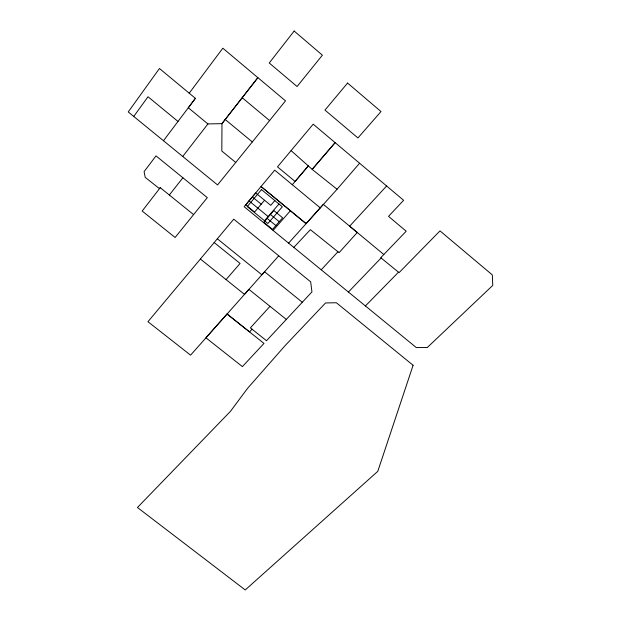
<?xml version="1.0" encoding="UTF-8"?>
<svg xmlns="http://www.w3.org/2000/svg" width="621" height="621" viewBox="0 0 621 621"><rect width="100%" height="100%" fill="white"/><g stroke="black" fill="none" stroke-linecap="round" stroke-linejoin="round"><path stroke-width="0.93" d="M235.724 162.477L285.505 100.858L257.901 77.648L221.984 123.641L221.813 151.019L235.724 162.477L217.567 184.942L128.244 111.943L159.45 68.504L195.413 98.328L163.463 140.75M133.756 116.438L148.008 96.752L178.01 121.452M189.226 93.197L222.83 48.197L257.847 77.648L221.93 123.641M195.413 98.328L188.303 107.751L207.872 123.928L221.984 123.641M182.714 156.492L207.926 123.928M160.272 187.643L142.178 211.039L175.106 237.486L207.305 197.625L156.003 155.879L144.111 171.629L145.198 177.35L159.457 188.629L160.226 187.643L193.581 214.61M169.331 195.017L182.916 177.746M200.397 259.019L233.744 219.159L278.736 255.805L190.577 355.158L147.953 321.709L200.397 259.019L244.511 294.393L248.951 289.37M273.139 230.438L244.154 206.715L261.037 186.517L290.411 210.721L273.085 230.438L416.295 347.566L427.31 347.504L492.756 285.412L492.329 274.924L439.994 230.888L399.062 272.65L380.766 257.699L406.196 231.206L388.536 216.364L403.619 200.288L313.194 124.177L277.494 166.863L295.107 181.464L308.342 165.947M264.569 200.249L254.556 212.056L245.73 204.829L255.697 192.952L270.764 205.341L274.824 200.591M292.258 184.724L308.28 165.947M264.499 220.734L278.969 203.999M226.075 279.597L240.079 263.444L214.175 242.547M288.61 243.121L337.063 189.25L359.59 163.245M227.038 313.993L205.916 337.801L242.392 366.6L263.987 343.413L227.038 313.993L249.549 331.917L252.048 329.192L266.502 340.712L311.944 291.909L310.679 281.864L278.682 255.805M320.226 207.841L274.723 170.162L261.037 186.517L306.091 223.63L323.293 204.325L357.254 232.479L339.105 252.669L310.384 229.677L293.834 247.383M264.6 271.734L261.883 274.785L217.327 238.798M270.011 306.324L250.379 327.865L252.048 329.192M386.588 185.982L349.646 226.191L383.832 254.509M321.236 269.809L337.964 251.738M348.412 292.041L381.108 257.971M365.412 305.943L398.503 272.208M337.063 189.25L312.146 169.37L335.107 142.667L312.2 169.37L291.078 150.6M248.897 289.37L286.32 319.427M264.546 271.734L302.295 302.264M270.461 214.47L279.248 221.681M249.037 200.894L268.125 216.543M267.108 218.367L275.879 225.555M290.356 210.721L306.037 223.63M252.359 196.935L261.216 204.208M225.206 119.504L252.312 141.953M242.213 97.73L269.584 120.583M413.097 365.264L377.785 471.339L245.233 589.95L137.451 507.504L230.438 411.366L247.5 388.42L284.946 345.796L325.551 302.955L336.372 302.753L413.097 365.264M294.16 31.05L269.242 62.993L297.071 86.513L322.392 55.176L294.16 31.05M347.589 83.059L324.969 110.096L357.929 137.963L380.999 111.555L347.589 83.059M261.503 189.615L247.236 206.591L267.892 223.506L282.338 206.785L261.503 189.615M273.83 210.55L263.77 222.24L272.526 229.405L282.633 217.792L273.83 210.55"/></g></svg>
